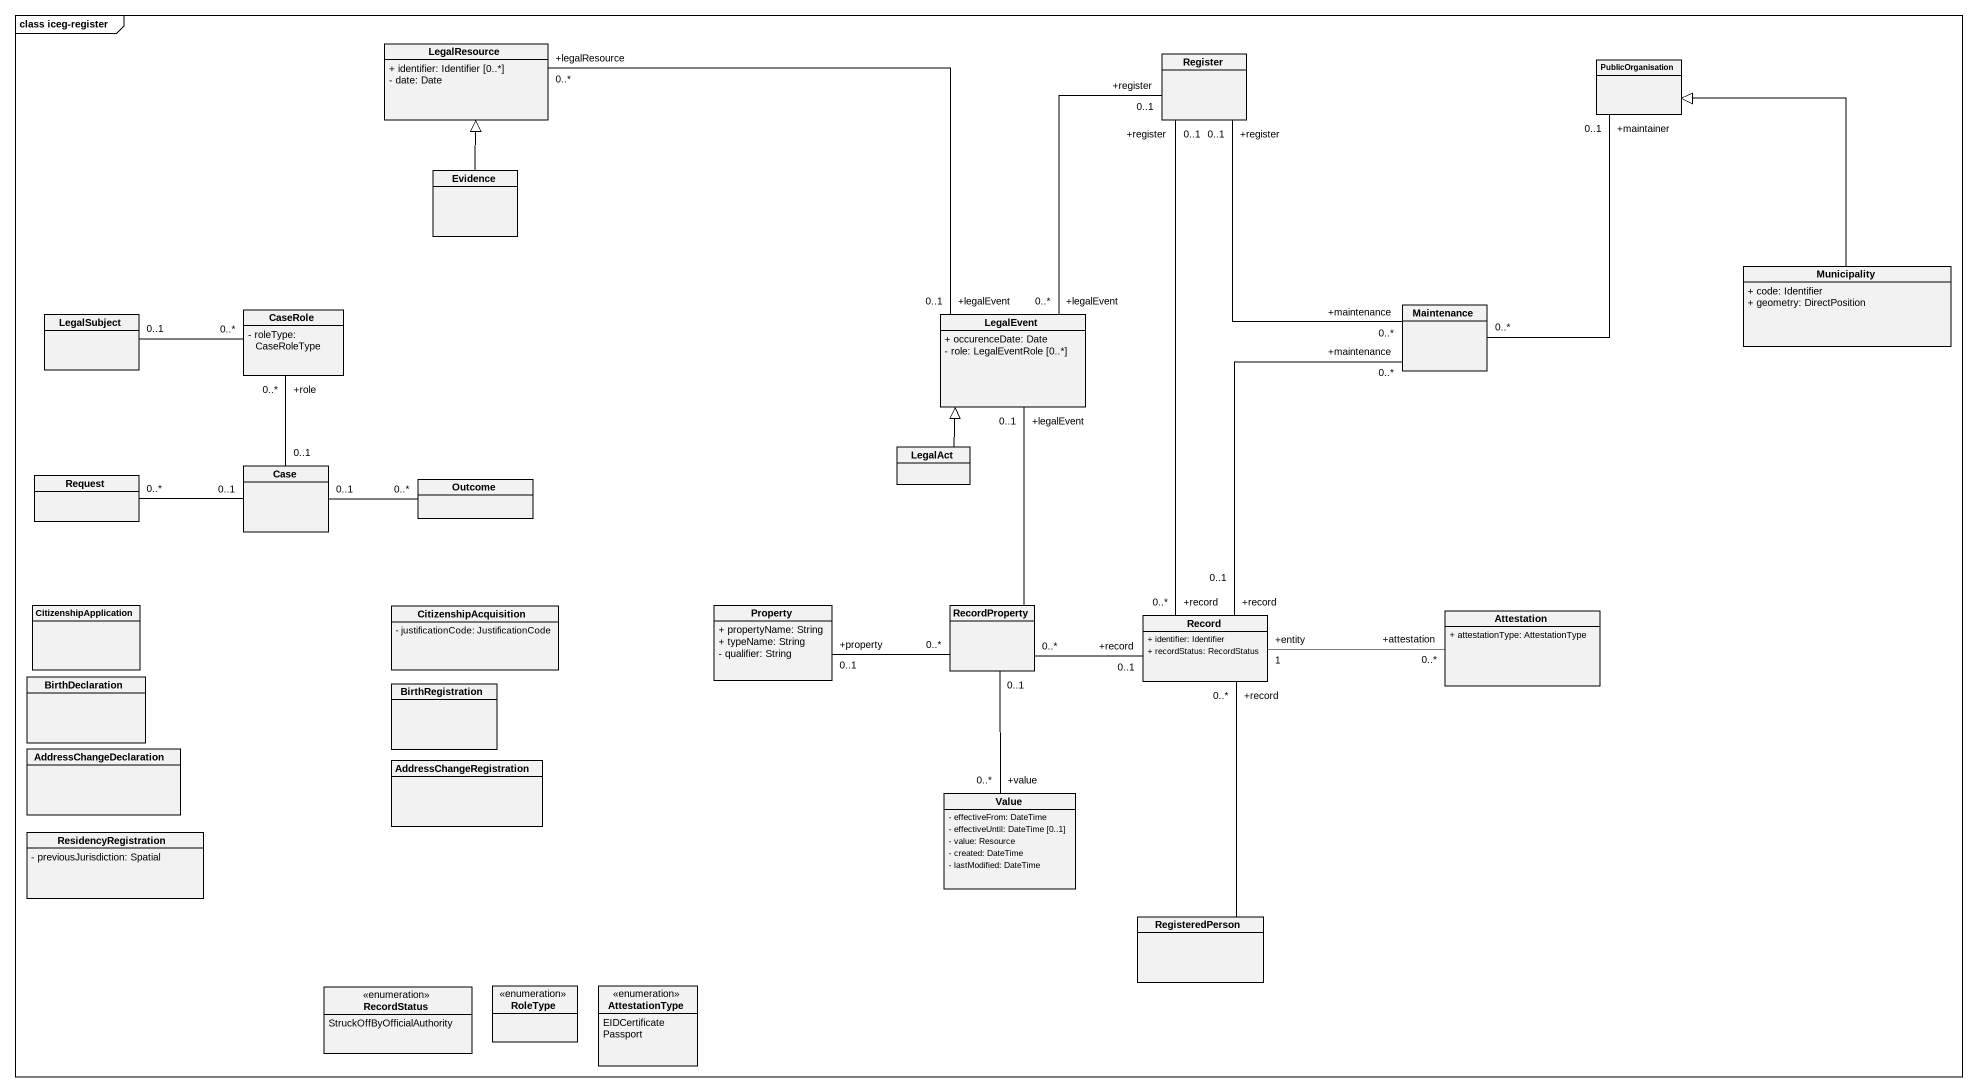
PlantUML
@startuml
mainframe class iceg-register
hide circle
hide empty members
skinparam classAttributeIconSize 0
class LegalResource {
  + identifier: Identifier [0..*]
  - date: Date
}
class Register
class PublicOrganisation
class Evidence
class Municipality {
  + code: Identifier
  + geometry: DirectPosition
}
class LegalSubject
class CaseRole {
  - roleType: CaseRoleType
}
class LegalEvent {
  + occurenceDate: Date
  - role: LegalEventRole [0..*]
}
class Maintenance
class LegalAct
class Request
class Case
class Outcome
class CitizenshipApplication
class CitizenshipAcquisition {
  - justificationCode: JustificationCode
}
class Property {
  + propertyName: String
  + typeName: String
  - qualifier: String
}
class RecordProperty
class "Record" as Record_ {
  + identifier: Identifier
  + recordStatus: RecordStatus
}
class Attestation {
  + attestationType: AttestationType
}
class BirthDeclaration
class BirthRegistration
class AddressChangeDeclaration
class AddressChangeRegistration
class Value {
  - effectiveFrom: DateTime
  - effectiveUntil: DateTime [0..1]
  - value: Resource
  - created: DateTime
  - lastModified: DateTime
}
class ResidencyRegistration {
  - previousJurisdiction: Spatial
}
class RegisteredPerson
enum RecordStatus {
  StruckOffByOfficialAuthority
}
enum RoleType
enum AttestationType {
  EIDCertificate
  Passport
}
Register "+register\n0..1" -- "+legalEvent\n0..*" LegalEvent
Evidence -up-|> LegalResource
Municipality -up-|> PublicOrganisation
LegalSubject "0..1" -right- "0..*" CaseRole
LegalEvent "+legalEvent\n0..1" -left- "+legalResource\n0..*" LegalResource
Maintenance "+maintenance\n0..*" -up- "+register\n0..1" Register
Maintenance "0..*" -up- "+maintainer\n0..1" PublicOrganisation
LegalAct -up-|> LegalEvent
Case "0..1" -up- "+role\n0..*" CaseRole
Case "0..1" -left- "0..*" Request
Case "0..1" -right- "0..*" Outcome
Property "+property\n0..1" -right- "0..*" RecordProperty
RecordProperty -up- "+legalEvent\n0..1" LegalEvent
RecordProperty "0..1" -- "+value\n0..*" Value
Record_ "+record\n0..*" -up- "+register\n0..1" Register
Record_ "+record\n0..1" -up- "+maintenance\n0..*" Maintenance
Record_ "+record\n0..1" -left- "0..*" RecordProperty
Record_ "+entity\n1" -right- "+attestation\n0..*" Attestation
RegisteredPerson -up- "+record\n0..*" Record_
@enduml
